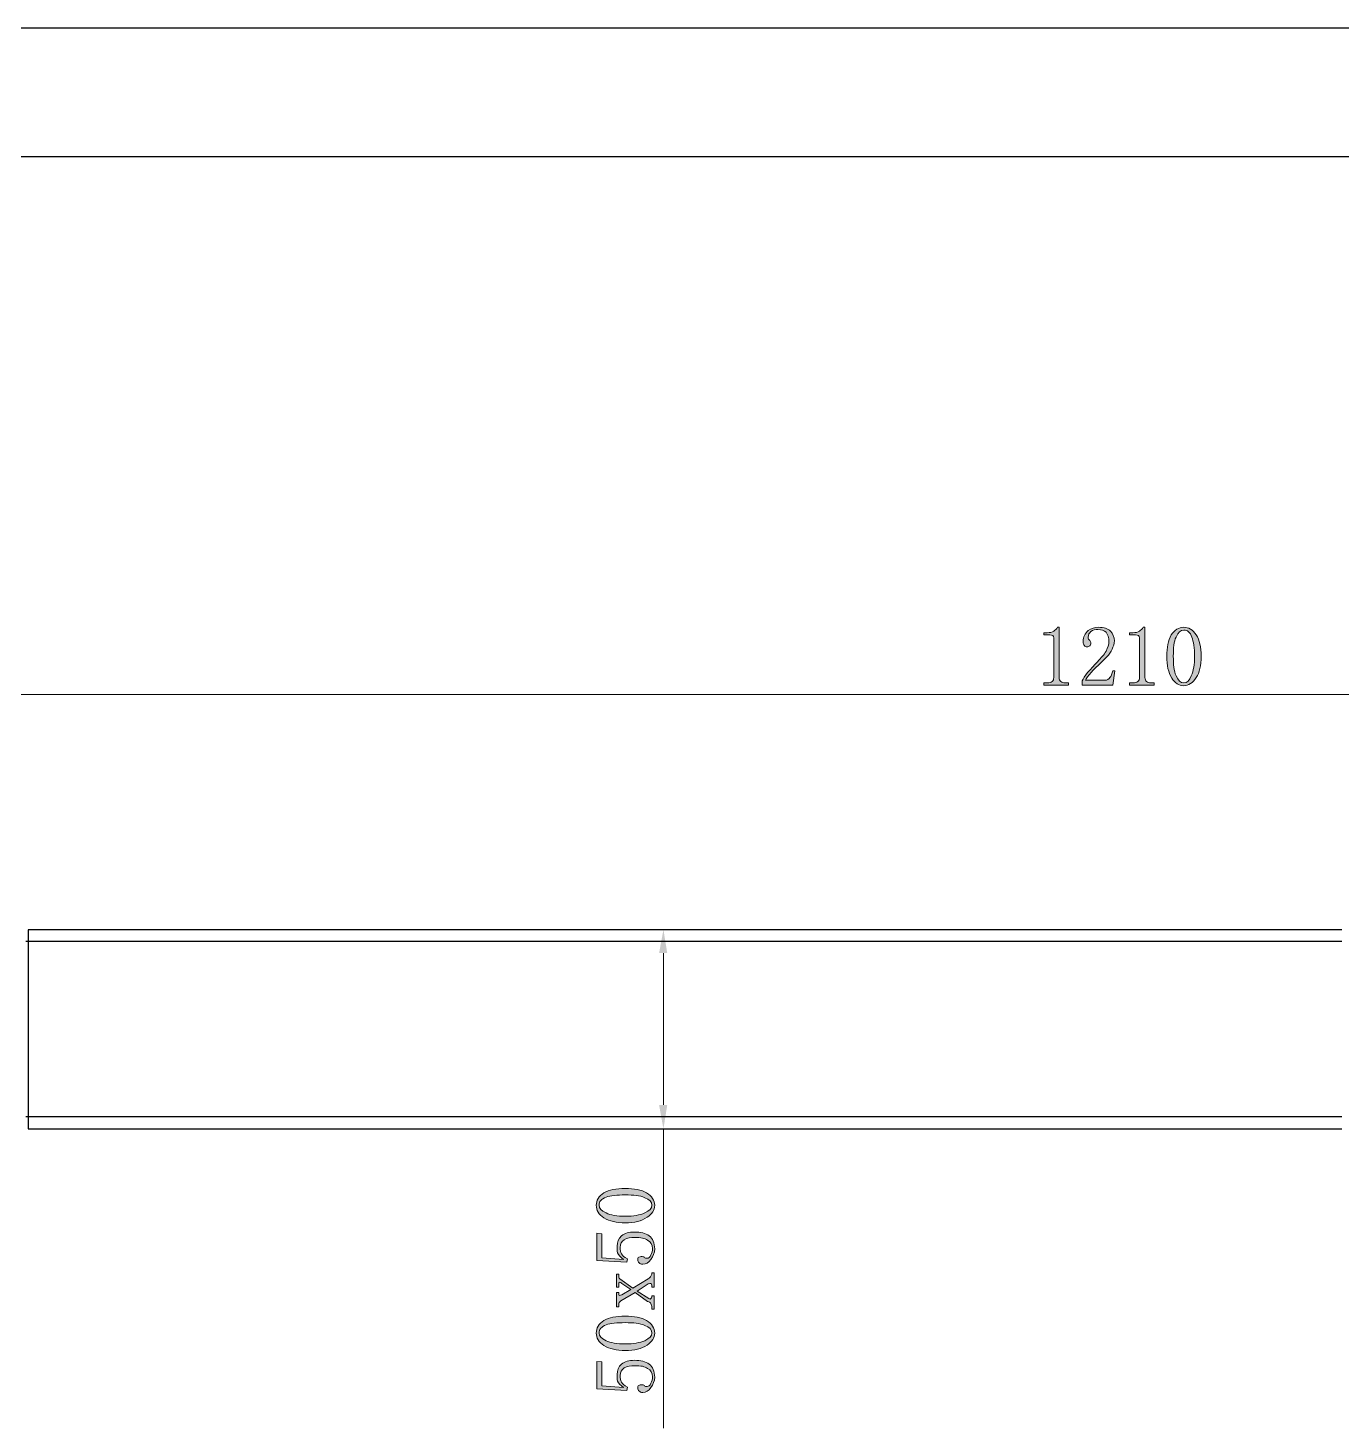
# Model space of a CAD drawing. Header units: millimetres. Extents: x 0 to 297, y 0 to 210.
# Drawn here: x 125 to 176, y 155.4 to 209.7 of the extents above; entities that cross this region are included whole.
import ezdxf

# ---------------------------------------------------------------- set-up
doc = ezdxf.new("R2010")
doc.units = ezdxf.units.MM

msp = doc.modelspace()

# ---------------------------------------------------------------- hatches: boundary and pattern name
h = msp.add_hatch(color=7)
edge = h.paths.add_edge_path(flags=0)
edge.add_spline(control_points=[(165.03329, 186.460111), (165.03329, 186.460111), (165.03329, 184.512813), (165.03329, 184.512813), (165.03329, 184.449313), (165.054386, 184.385813), (165.09679, 184.364611), (165.139088, 184.322313), (165.181386, 184.301111), (165.266088, 184.301111), (165.266088, 184.301111), (165.393088, 184.301111), (165.393088, 184.301111), (165.393088, 184.301111), (165.393088, 184.216515), (165.393088, 184.216515), (165.393088, 184.216515), (164.440588, 184.216515), (164.440588, 184.216515), (164.440588, 184.216515), (164.440588, 184.301111), (164.440588, 184.301111), (164.440588, 184.301111), (164.567588, 184.301111), (164.567588, 184.301111), (164.65229, 184.301111), (164.71579, 184.322313), (164.758088, 184.364611), (164.800386, 184.385813), (164.821588, 184.449313), (164.821588, 184.512813), (164.821588, 184.512813), (164.821588, 186.058015), (164.821588, 186.058015), (164.821588, 186.100313), (164.800386, 186.121515), (164.77929, 186.142611), (164.758088, 186.163813), (164.71579, 186.163813), (164.673386, 186.163813), (164.673386, 186.163813), (164.440588, 186.163813), (164.440588, 186.163813), (164.440588, 186.163813), (164.440588, 186.248515), (164.440588, 186.248515), (164.440588, 186.248515), (164.567588, 186.248515), (164.567588, 186.248515), (164.673386, 186.248515), (164.758088, 186.269611), (164.821588, 186.312015), (164.885088, 186.354313), (164.927386, 186.396611), (164.96979, 186.460111), (164.96979, 186.460111), (165.03329, 186.460111), (165.03329, 186.460111)], knot_values=[0, 0, 0, 0, 1, 1, 1, 2, 2, 2, 3, 3, 3, 4, 4, 4, 5, 5, 5, 6, 6, 6, 7, 7, 7, 8, 8, 8, 9, 9, 9, 10, 10, 10, 11, 11, 11, 12, 12, 12, 13, 13, 13, 14, 14, 14, 15, 15, 15, 16, 16, 16, 17, 17, 17, 18, 18, 18, 19, 19, 19, 19], degree=3, periodic=1)
edge = h.paths.add_edge_path(flags=0)
edge.add_spline(control_points=[(166.959386, 185.909813), (166.959386, 186.058015), (166.917088, 186.185015), (166.853588, 186.269611), (166.768886, 186.333111), (166.663088, 186.375515), (166.536088, 186.375515), (166.43029, 186.375515), (166.345588, 186.354313), (166.260886, 186.290813), (166.197386, 186.248515), (166.155088, 186.163813), (166.155088, 186.079111), (166.155088, 186.015611), (166.17629, 185.973313), (166.218588, 185.952111), (166.23979, 185.909813), (166.260886, 185.867515), (166.260886, 185.846313), (166.260886, 185.804015), (166.23979, 185.761611), (166.218588, 185.740515), (166.197386, 185.719313), (166.155088, 185.698111), (166.11279, 185.698111), (166.070386, 185.698111), (166.028088, 185.719313), (166.006886, 185.761611), (165.964588, 185.782813), (165.964588, 185.825111), (165.964588, 185.909813), (165.964588, 186.079111), (166.028088, 186.227313), (166.155088, 186.333111), (166.282088, 186.417813), (166.409088, 186.460111), (166.55729, 186.460111), (166.768886, 186.460111), (166.917088, 186.417813), (167.022886, 186.312015), (167.107588, 186.206111), (167.171088, 186.079111), (167.171088, 185.931015), (167.171088, 185.825111), (167.12879, 185.719313), (167.086386, 185.613515), (167.044088, 185.507611), (166.959386, 185.401813), (166.87479, 185.317111), (166.62079, 185.063111), (166.43029, 184.872611), (166.282088, 184.724515), (166.155088, 184.576313), (166.070386, 184.470515), (166.04929, 184.407015), (166.04929, 184.407015), (166.81129, 184.407015), (166.81129, 184.407015), (166.895886, 184.407015), (166.959386, 184.449313), (167.00179, 184.512813), (167.044088, 184.555111), (167.086386, 184.661015), (167.107588, 184.766813), (167.107588, 184.766813), (167.19229, 184.766813), (167.19229, 184.766813), (167.19229, 184.766813), (167.107588, 184.216515), (167.107588, 184.216515), (167.107588, 184.216515), (165.92229, 184.216515), (165.92229, 184.216515), (165.92229, 184.216515), (165.92229, 184.385813), (165.92229, 184.385813), (165.964588, 184.470515), (166.028088, 184.576313), (166.133886, 184.703313), (166.218588, 184.809111), (166.36679, 184.957313), (166.514886, 185.126611), (166.663088, 185.274813), (166.768886, 185.401813), (166.853588, 185.528813), (166.917088, 185.677015), (166.959386, 185.782813), (166.959386, 185.909813), (166.959386, 185.909813), (166.959386, 185.909813), (166.959386, 185.909813)], knot_values=[0, 0, 0, 0, 1, 1, 1, 2, 2, 2, 3, 3, 3, 4, 4, 4, 5, 5, 5, 6, 6, 6, 7, 7, 7, 8, 8, 8, 9, 9, 9, 10, 10, 10, 11, 11, 11, 12, 12, 12, 13, 13, 13, 14, 14, 14, 15, 15, 15, 16, 16, 16, 17, 17, 17, 18, 18, 18, 19, 19, 19, 20, 20, 20, 21, 21, 21, 22, 22, 22, 23, 23, 23, 24, 24, 24, 25, 25, 25, 26, 26, 26, 27, 27, 27, 28, 28, 28, 29, 29, 29, 30, 30, 30, 30], degree=3, periodic=1)
edge = h.paths.add_edge_path(flags=0)
edge.add_spline(control_points=[(168.356386, 186.460111), (168.356386, 186.460111), (168.356386, 184.512813), (168.356386, 184.512813), (168.356386, 184.449313), (168.377588, 184.385813), (168.419886, 184.364611), (168.46229, 184.322313), (168.504588, 184.301111), (168.58929, 184.301111), (168.58929, 184.301111), (168.71629, 184.301111), (168.71629, 184.301111), (168.71629, 184.301111), (168.71629, 184.216515), (168.71629, 184.216515), (168.71629, 184.216515), (167.76379, 184.216515), (167.76379, 184.216515), (167.76379, 184.216515), (167.76379, 184.301111), (167.76379, 184.301111), (167.76379, 184.301111), (167.89079, 184.301111), (167.89079, 184.301111), (167.975386, 184.301111), (168.038886, 184.322313), (168.08129, 184.364611), (168.123588, 184.385813), (168.14479, 184.449313), (168.14479, 184.512813), (168.14479, 184.512813), (168.14479, 186.058015), (168.14479, 186.058015), (168.14479, 186.100313), (168.123588, 186.121515), (168.102386, 186.142611), (168.08129, 186.163813), (168.038886, 186.163813), (167.996588, 186.163813), (167.996588, 186.163813), (167.76379, 186.163813), (167.76379, 186.163813), (167.76379, 186.163813), (167.76379, 186.248515), (167.76379, 186.248515), (167.76379, 186.248515), (167.89079, 186.248515), (167.89079, 186.248515), (167.996588, 186.248515), (168.08129, 186.269611), (168.14479, 186.312015), (168.20829, 186.354313), (168.250588, 186.396611), (168.292886, 186.460111), (168.292886, 186.460111), (168.356386, 186.460111), (168.356386, 186.460111)], knot_values=[0, 0, 0, 0, 1, 1, 1, 2, 2, 2, 3, 3, 3, 4, 4, 4, 5, 5, 5, 6, 6, 6, 7, 7, 7, 8, 8, 8, 9, 9, 9, 10, 10, 10, 11, 11, 11, 12, 12, 12, 13, 13, 13, 14, 14, 14, 15, 15, 15, 16, 16, 16, 17, 17, 17, 18, 18, 18, 19, 19, 19, 19], degree=3, periodic=1)
edge = h.paths.add_edge_path(flags=0)
edge.add_spline(control_points=[(169.85929, 186.354313), (169.753386, 186.354313), (169.647588, 186.269611), (169.562886, 186.079111), (169.47829, 185.909813), (169.457088, 185.655813), (169.457088, 185.338313), (169.457088, 185.020813), (169.47829, 184.766813), (169.562886, 184.576313), (169.647588, 184.407015), (169.753386, 184.301111), (169.85929, 184.301111), (169.98629, 184.301111), (170.092088, 184.407015), (170.155588, 184.576313), (170.24029, 184.766813), (170.282588, 185.020813), (170.282588, 185.338313), (170.282588, 185.655813), (170.24029, 185.909813), (170.17679, 186.079111), (170.11329, 186.269611), (170.007386, 186.354313), (169.85929, 186.354313), (169.85929, 186.354313), (169.85929, 186.354313), (169.85929, 186.354313)], knot_values=[0, 0, 0, 0, 1, 1, 1, 2, 2, 2, 3, 3, 3, 4, 4, 4, 5, 5, 5, 6, 6, 6, 7, 7, 7, 8, 8, 8, 9, 9, 9, 9], degree=3, periodic=1)
edge = h.paths.add_edge_path(flags=0)
edge.add_spline(control_points=[(169.85929, 184.195313), (169.66879, 184.195313), (169.520588, 184.301111), (169.393588, 184.491611), (169.266588, 184.703313), (169.203088, 184.978515), (169.203088, 185.338313), (169.203088, 185.677015), (169.266588, 185.952111), (169.372386, 186.163813), (169.499386, 186.354313), (169.66879, 186.460111), (169.85929, 186.460111), (170.04979, 186.460111), (170.219088, 186.375515), (170.346088, 186.163813), (170.473088, 185.973313), (170.536588, 185.698111), (170.536588, 185.338313), (170.536588, 184.978515), (170.473088, 184.703313), (170.346088, 184.512813), (170.219088, 184.301111), (170.04979, 184.195313), (169.85929, 184.195313)], knot_values=[0, 0, 0, 0, 1, 1, 1, 2, 2, 2, 3, 3, 3, 4, 4, 4, 5, 5, 5, 6, 6, 6, 7, 7, 7, 8, 8, 8, 8], degree=3, periodic=1)
h = msp.add_hatch(color=7)
h.dxf.hatch_style = 2
h.paths.add_polyline_path([(149.518088, 173.823611), (149.835588, 173.823611), (149.687386, 174.733813)])
h = msp.add_hatch(color=7)
h.dxf.hatch_style = 2
h.paths.add_polyline_path([(149.518088, 167.939313), (149.835588, 167.939313), (149.687386, 167.008015)])
h = msp.add_hatch(color=7)
edge = h.paths.add_edge_path(flags=0)
edge.add_spline(control_points=[(147.88829, 157.483015), (147.88829, 157.652313), (147.95179, 157.779313), (148.057588, 157.885111), (148.184588, 157.991015), (148.353886, 158.033313), (148.565588, 158.033313), (148.798386, 158.033313), (148.988886, 157.991015), (149.137088, 157.885111), (149.264088, 157.779313), (149.34879, 157.610015), (149.34879, 157.377111), (149.34879, 157.229015), (149.28529, 157.102015), (149.200588, 156.975015), (149.115886, 156.848015), (149.010088, 156.784515), (148.883088, 156.784515), (148.819588, 156.784515), (148.77729, 156.805611), (148.734886, 156.848015), (148.71379, 156.869111), (148.692588, 156.911515), (148.692588, 156.953813), (148.692588, 157.017313), (148.692588, 157.038515), (148.734886, 157.059611), (148.77729, 157.080813), (148.798386, 157.080813), (148.819588, 157.080813), (148.883088, 157.080813), (148.925386, 157.080813), (148.946588, 157.059611), (148.96779, 157.017313), (149.010088, 157.017313), (149.052386, 157.017313), (149.115886, 157.017313), (149.15829, 157.059611), (149.200588, 157.144313), (149.242886, 157.207813), (149.264088, 157.313611), (149.264088, 157.398313), (149.264088, 157.546515), (149.200588, 157.652313), (149.073588, 157.715813), (148.96779, 157.800515), (148.798386, 157.821611), (148.58679, 157.821611), (148.417386, 157.821611), (148.290386, 157.800515), (148.163386, 157.737015), (148.057588, 157.673515), (148.01529, 157.567611), (148.01529, 157.440611), (148.01529, 157.334813), (148.01529, 157.250111), (148.057588, 157.186611), (148.099886, 157.123111), (148.163386, 157.059611), (148.290386, 156.996111), (148.290386, 156.996111), (148.26929, 156.869111), (148.26929, 156.869111), (148.26929, 156.869111), (147.105088, 156.932611), (147.105088, 156.932611), (147.105088, 156.932611), (147.105088, 157.991015), (147.105088, 157.991015), (147.105088, 157.991015), (147.295588, 157.969813), (147.295588, 157.969813), (147.295588, 157.969813), (147.295588, 157.038515), (147.295588, 157.038515), (147.295588, 157.038515), (148.14229, 156.975015), (148.14229, 156.975015), (148.01529, 157.059611), (147.95179, 157.144313), (147.909386, 157.229015), (147.88829, 157.313611), (147.88829, 157.398313), (147.88829, 157.483015), (147.88829, 157.483015), (147.88829, 157.483015), (147.88829, 157.483015)], knot_values=[0, 0, 0, 0, 1, 1, 1, 2, 2, 2, 3, 3, 3, 4, 4, 4, 5, 5, 5, 6, 6, 6, 7, 7, 7, 8, 8, 8, 9, 9, 9, 10, 10, 10, 11, 11, 11, 12, 12, 12, 13, 13, 13, 14, 14, 14, 15, 15, 15, 16, 16, 16, 17, 17, 17, 18, 18, 18, 19, 19, 19, 20, 20, 20, 21, 21, 21, 22, 22, 22, 23, 23, 23, 24, 24, 24, 25, 25, 25, 26, 26, 26, 27, 27, 27, 28, 28, 28, 29, 29, 29, 29], degree=3, periodic=1)
edge = h.paths.add_edge_path(flags=0)
edge.add_spline(control_points=[(147.18979, 159.091611), (147.18979, 158.985813), (147.274386, 158.880015), (147.464886, 158.795313), (147.63429, 158.710611), (147.88829, 158.668313), (148.20579, 158.668313), (148.52329, 158.668313), (148.77729, 158.710611), (148.96779, 158.795313), (149.137088, 158.880015), (149.242886, 158.985813), (149.242886, 159.091611), (149.242886, 159.218611), (149.137088, 159.324515), (148.96779, 159.388015), (148.77729, 159.472611), (148.52329, 159.493813), (148.20579, 159.493813), (147.88829, 159.493813), (147.63429, 159.472611), (147.464886, 159.409111), (147.274386, 159.324515), (147.18979, 159.239813), (147.18979, 159.091611), (147.18979, 159.091611), (147.18979, 159.091611), (147.18979, 159.091611)], knot_values=[0, 0, 0, 0, 1, 1, 1, 2, 2, 2, 3, 3, 3, 4, 4, 4, 5, 5, 5, 6, 6, 6, 7, 7, 7, 8, 8, 8, 9, 9, 9, 9], degree=3, periodic=1)
edge = h.paths.add_edge_path(flags=0)
edge.add_spline(control_points=[(149.34879, 159.091611), (149.34879, 158.901111), (149.242886, 158.753015), (149.052386, 158.626015), (148.84079, 158.477813), (148.565588, 158.414313), (148.20579, 158.414313), (147.867088, 158.414313), (147.591886, 158.477813), (147.38029, 158.604813), (147.168588, 158.731813), (147.083886, 158.901111), (147.083886, 159.091611), (147.083886, 159.282111), (147.168588, 159.451515), (147.38029, 159.578515), (147.57079, 159.684313), (147.845886, 159.747813), (148.20579, 159.747813), (148.544386, 159.747813), (148.84079, 159.684313), (149.03129, 159.578515), (149.242886, 159.451515), (149.34879, 159.282111), (149.34879, 159.091611), (149.34879, 159.091611), (149.34879, 159.091611), (149.34879, 159.091611)], knot_values=[0, 0, 0, 0, 1, 1, 1, 2, 2, 2, 3, 3, 3, 4, 4, 4, 5, 5, 5, 6, 6, 6, 7, 7, 7, 8, 8, 8, 9, 9, 9, 9], degree=3, periodic=1)
edge = h.paths.add_edge_path(flags=0)
edge.add_spline(control_points=[(148.417386, 160.785015), (148.417386, 160.785015), (148.07879, 161.017813), (148.07879, 161.017813), (148.036386, 161.039015), (148.01529, 161.060111), (147.972886, 161.060111), (147.95179, 161.039015), (147.95179, 161.017813), (147.95179, 160.954313), (147.95179, 160.954313), (147.95179, 160.869611), (147.95179, 160.869611), (147.95179, 160.869611), (147.867088, 160.869611), (147.867088, 160.869611), (147.867088, 160.869611), (147.867088, 161.377611), (147.867088, 161.377611), (147.867088, 161.377611), (147.95179, 161.377611), (147.95179, 161.377611), (147.95179, 161.377611), (147.95179, 161.314111), (147.95179, 161.314111), (147.95179, 161.293015), (147.95179, 161.271813), (147.95179, 161.250611), (147.95179, 161.229515), (147.972886, 161.208313), (147.994088, 161.187111), (147.994088, 161.187111), (148.502088, 160.827313), (148.502088, 160.827313), (148.502088, 160.827313), (149.09479, 161.187111), (149.09479, 161.187111), (149.15829, 161.229515), (149.179386, 161.250611), (149.200588, 161.293015), (149.22179, 161.335313), (149.242886, 161.356515), (149.242886, 161.377611), (149.242886, 161.377611), (149.242886, 161.420015), (149.242886, 161.420015), (149.242886, 161.420015), (149.327588, 161.420015), (149.327588, 161.420015), (149.327588, 161.420015), (149.327588, 160.869611), (149.327588, 160.869611), (149.327588, 160.869611), (149.242886, 160.869611), (149.242886, 160.869611), (149.242886, 160.869611), (149.242886, 160.933111), (149.242886, 160.933111), (149.242886, 160.996611), (149.22179, 161.017813), (149.200588, 161.017813), (149.179386, 161.017813), (149.137088, 161.017813), (149.09479, 160.996611), (149.09479, 160.996611), (148.671386, 160.721515), (148.671386, 160.721515), (148.671386, 160.721515), (149.115886, 160.425111), (149.115886, 160.425111), (149.15829, 160.404015), (149.200588, 160.404015), (149.200588, 160.425111), (149.22179, 160.446313), (149.242886, 160.467515), (149.242886, 160.488611), (149.242886, 160.488611), (149.242886, 160.531015), (149.242886, 160.531015), (149.242886, 160.531015), (149.327588, 160.531015), (149.327588, 160.531015), (149.327588, 160.531015), (149.327588, 160.023015), (149.327588, 160.023015), (149.327588, 160.023015), (149.242886, 160.023015), (149.242886, 160.023015), (149.242886, 160.023015), (149.242886, 160.107611), (149.242886, 160.107611), (149.242886, 160.150015), (149.22179, 160.171111), (149.200588, 160.234611), (149.179386, 160.277015), (149.137088, 160.298111), (149.073588, 160.319313), (149.073588, 160.319313), (148.58679, 160.658015), (148.58679, 160.658015), (148.58679, 160.658015), (148.036386, 160.340515), (148.036386, 160.340515), (148.01529, 160.319313), (147.994088, 160.298111), (147.972886, 160.277015), (147.95179, 160.255813), (147.95179, 160.213515), (147.95179, 160.171111), (147.95179, 160.171111), (147.95179, 160.107611), (147.95179, 160.107611), (147.95179, 160.107611), (147.867088, 160.107611), (147.867088, 160.107611), (147.867088, 160.107611), (147.867088, 160.658015), (147.867088, 160.658015), (147.867088, 160.658015), (147.95179, 160.658015), (147.95179, 160.658015), (147.95179, 160.658015), (147.95179, 160.636813), (147.95179, 160.636813), (147.95179, 160.594515), (147.95179, 160.552111), (147.972886, 160.552111), (148.01529, 160.552111), (148.036386, 160.552111), (148.07879, 160.573313), (148.07879, 160.573313), (148.417386, 160.785015), (148.417386, 160.785015)], knot_values=[0, 0, 0, 0, 1, 1, 1, 2, 2, 2, 3, 3, 3, 4, 4, 4, 5, 5, 5, 6, 6, 6, 7, 7, 7, 8, 8, 8, 9, 9, 9, 10, 10, 10, 11, 11, 11, 12, 12, 12, 13, 13, 13, 14, 14, 14, 15, 15, 15, 16, 16, 16, 17, 17, 17, 18, 18, 18, 19, 19, 19, 20, 20, 20, 21, 21, 21, 22, 22, 22, 23, 23, 23, 24, 24, 24, 25, 25, 25, 26, 26, 26, 27, 27, 27, 28, 28, 28, 29, 29, 29, 30, 30, 30, 31, 31, 31, 32, 32, 32, 33, 33, 33, 34, 34, 34, 35, 35, 35, 36, 36, 36, 37, 37, 37, 38, 38, 38, 39, 39, 39, 40, 40, 40, 41, 41, 41, 42, 42, 42, 43, 43, 43, 44, 44, 44, 44], degree=3, periodic=1)
edge = h.paths.add_edge_path(flags=0)
edge.add_spline(control_points=[(147.88829, 162.457111), (147.88829, 162.626515), (147.95179, 162.753515), (148.057588, 162.859313), (148.184588, 162.965111), (148.353886, 163.007515), (148.565588, 163.007515), (148.798386, 163.007515), (148.988886, 162.965111), (149.137088, 162.859313), (149.264088, 162.753515), (149.34879, 162.584111), (149.34879, 162.351313), (149.34879, 162.203111), (149.28529, 162.076111), (149.200588, 161.949111), (149.115886, 161.822111), (149.010088, 161.758611), (148.883088, 161.758611), (148.819588, 161.758611), (148.77729, 161.779813), (148.734886, 161.822111), (148.71379, 161.843313), (148.692588, 161.885611), (148.692588, 161.928015), (148.692588, 161.991515), (148.692588, 162.012611), (148.734886, 162.033813), (148.77729, 162.055015), (148.798386, 162.055015), (148.819588, 162.055015), (148.883088, 162.055015), (148.925386, 162.055015), (148.946588, 162.033813), (148.96779, 161.991515), (149.010088, 161.991515), (149.052386, 161.991515), (149.115886, 161.991515), (149.15829, 162.033813), (149.200588, 162.118515), (149.242886, 162.182015), (149.264088, 162.287813), (149.264088, 162.372515), (149.264088, 162.520611), (149.200588, 162.626515), (149.073588, 162.690015), (148.96779, 162.774611), (148.798386, 162.795813), (148.58679, 162.795813), (148.417386, 162.795813), (148.290386, 162.774611), (148.163386, 162.711111), (148.057588, 162.647611), (148.01529, 162.541813), (148.01529, 162.414813), (148.01529, 162.309015), (148.01529, 162.224313), (148.057588, 162.160813), (148.099886, 162.097313), (148.163386, 162.033813), (148.290386, 161.970313), (148.290386, 161.970313), (148.26929, 161.843313), (148.26929, 161.843313), (148.26929, 161.843313), (147.105088, 161.906813), (147.105088, 161.906813), (147.105088, 161.906813), (147.105088, 162.965111), (147.105088, 162.965111), (147.105088, 162.965111), (147.295588, 162.944015), (147.295588, 162.944015), (147.295588, 162.944015), (147.295588, 162.012611), (147.295588, 162.012611), (147.295588, 162.012611), (148.14229, 161.949111), (148.14229, 161.949111), (148.01529, 162.033813), (147.95179, 162.118515), (147.909386, 162.203111), (147.88829, 162.287813), (147.88829, 162.372515), (147.88829, 162.457111), (147.88829, 162.457111), (147.88829, 162.457111), (147.88829, 162.457111)], knot_values=[0, 0, 0, 0, 1, 1, 1, 2, 2, 2, 3, 3, 3, 4, 4, 4, 5, 5, 5, 6, 6, 6, 7, 7, 7, 8, 8, 8, 9, 9, 9, 10, 10, 10, 11, 11, 11, 12, 12, 12, 13, 13, 13, 14, 14, 14, 15, 15, 15, 16, 16, 16, 17, 17, 17, 18, 18, 18, 19, 19, 19, 20, 20, 20, 21, 21, 21, 22, 22, 22, 23, 23, 23, 24, 24, 24, 25, 25, 25, 26, 26, 26, 27, 27, 27, 28, 28, 28, 29, 29, 29, 29], degree=3, periodic=1)
edge = h.paths.add_edge_path(flags=0)
edge.add_spline(control_points=[(147.18979, 164.044611), (147.18979, 163.938813), (147.274386, 163.833015), (147.464886, 163.748313), (147.63429, 163.663611), (147.88829, 163.621313), (148.20579, 163.621313), (148.52329, 163.621313), (148.77729, 163.663611), (148.96779, 163.748313), (149.137088, 163.833015), (149.242886, 163.938813), (149.242886, 164.044611), (149.242886, 164.171611), (149.137088, 164.277515), (148.96779, 164.341015), (148.77729, 164.425611), (148.52329, 164.446813), (148.20579, 164.446813), (147.88829, 164.446813), (147.63429, 164.425611), (147.464886, 164.362111), (147.274386, 164.277515), (147.18979, 164.192813), (147.18979, 164.044611), (147.18979, 164.044611), (147.18979, 164.044611), (147.18979, 164.044611)], knot_values=[0, 0, 0, 0, 1, 1, 1, 2, 2, 2, 3, 3, 3, 4, 4, 4, 5, 5, 5, 6, 6, 6, 7, 7, 7, 8, 8, 8, 9, 9, 9, 9], degree=3, periodic=1)
edge = h.paths.add_edge_path(flags=0)
edge.add_spline(control_points=[(149.34879, 164.044611), (149.34879, 163.854111), (149.242886, 163.706015), (149.052386, 163.579015), (148.84079, 163.430813), (148.565588, 163.367313), (148.20579, 163.367313), (147.867088, 163.367313), (147.591886, 163.430813), (147.38029, 163.557813), (147.168588, 163.684813), (147.083886, 163.854111), (147.083886, 164.044611), (147.083886, 164.235111), (147.168588, 164.404515), (147.38029, 164.531515), (147.57079, 164.637313), (147.845886, 164.700813), (148.20579, 164.700813), (148.544386, 164.700813), (148.84079, 164.637313), (149.03129, 164.531515), (149.242886, 164.404515), (149.34879, 164.235111), (149.34879, 164.044611)], knot_values=[0, 0, 0, 0, 1, 1, 1, 2, 2, 2, 3, 3, 3, 4, 4, 4, 5, 5, 5, 6, 6, 6, 7, 7, 7, 8, 8, 8, 8], degree=3, periodic=1)

# ---------------------------------------------------------------- linework, layer by layer
at = {"color": 7, "lineweight": 30}
for points in [[(296.689604, 209.701111), (0.335104, 209.701111)], [(291.715402, 204.705813), (25.269402, 204.705813)]]:
    msp.add_lwpolyline(points, dxfattribs=at)
at = {"color": 7, "lineweight": 15}
for points in [[(74.86329, 183.856611), (260.135088, 183.856611)], [(150.42829, 174.733813), (149.496886, 174.733813)], [(149.687386, 173.823611), (149.687386, 167.939313)], [(150.42829, 167.008015), (149.496886, 167.008015)], [(149.687386, 167.008015), (149.687386, 155.408611)]]:
    msp.add_lwpolyline(points, dxfattribs=at)
at = {"color": 7, "lineweight": 25}
for points in [[(124.964402, 174.289313), (175.997306, 174.289313)], [(175.997588, 174.733813), (125.049386, 174.733813), (125.049386, 173.971813)], [(125.049386, 173.971813), (125.049386, 167.791111)], [(125.049386, 167.791111), (125.049386, 167.008015)], [(175.997306, 167.473611), (124.964402, 167.473611)], [(125.049386, 167.008015), (175.997588, 167.008015)]]:
    msp.add_lwpolyline(points, dxfattribs=at)
at = {"color": 7, "lineweight": 5}
for points, knots in [([(165.03329, 186.460111), (165.03329, 186.460111), (165.03329, 184.512813), (165.03329, 184.512813), (165.03329, 184.449313), (165.054386, 184.385813), (165.09679, 184.364611), (165.139088, 184.322313), (165.181386, 184.301111), (165.266088, 184.301111), (165.266088, 184.301111), (165.393088, 184.301111), (165.393088, 184.301111), (165.393088, 184.301111), (165.393088, 184.216515), (165.393088, 184.216515), (165.393088, 184.216515), (164.440588, 184.216515), (164.440588, 184.216515), (164.440588, 184.216515), (164.440588, 184.301111), (164.440588, 184.301111), (164.440588, 184.301111), (164.567588, 184.301111), (164.567588, 184.301111), (164.65229, 184.301111), (164.71579, 184.322313), (164.758088, 184.364611), (164.800386, 184.385813), (164.821588, 184.449313), (164.821588, 184.512813), (164.821588, 184.512813), (164.821588, 186.058015), (164.821588, 186.058015), (164.821588, 186.100313), (164.800386, 186.121515), (164.77929, 186.142611), (164.758088, 186.163813), (164.71579, 186.163813), (164.673386, 186.163813), (164.673386, 186.163813), (164.440588, 186.163813), (164.440588, 186.163813), (164.440588, 186.163813), (164.440588, 186.248515), (164.440588, 186.248515), (164.440588, 186.248515), (164.567588, 186.248515), (164.567588, 186.248515), (164.673386, 186.248515), (164.758088, 186.269611), (164.821588, 186.312015), (164.885088, 186.354313), (164.927386, 186.396611), (164.96979, 186.460111), (164.96979, 186.460111), (165.03329, 186.460111), (165.03329, 186.460111)], [0, 0, 0, 0, 1, 1, 1, 2, 2, 2, 3, 3, 3, 4, 4, 4, 5, 5, 5, 6, 6, 6, 7, 7, 7, 8, 8, 8, 9, 9, 9, 10, 10, 10, 11, 11, 11, 12, 12, 12, 13, 13, 13, 14, 14, 14, 15, 15, 15, 16, 16, 16, 17, 17, 17, 18, 18, 18, 19, 19, 19, 19]), ([(166.959386, 185.909813), (166.959386, 186.058015), (166.917088, 186.185015), (166.853588, 186.269611), (166.768886, 186.333111), (166.663088, 186.375515), (166.536088, 186.375515), (166.43029, 186.375515), (166.345588, 186.354313), (166.260886, 186.290813), (166.197386, 186.248515), (166.155088, 186.163813), (166.155088, 186.079111), (166.155088, 186.015611), (166.17629, 185.973313), (166.218588, 185.952111), (166.23979, 185.909813), (166.260886, 185.867515), (166.260886, 185.846313), (166.260886, 185.804015), (166.23979, 185.761611), (166.218588, 185.740515), (166.197386, 185.719313), (166.155088, 185.698111), (166.11279, 185.698111), (166.070386, 185.698111), (166.028088, 185.719313), (166.006886, 185.761611), (165.964588, 185.782813), (165.964588, 185.825111), (165.964588, 185.909813), (165.964588, 186.079111), (166.028088, 186.227313), (166.155088, 186.333111), (166.282088, 186.417813), (166.409088, 186.460111), (166.55729, 186.460111), (166.768886, 186.460111), (166.917088, 186.417813), (167.022886, 186.312015), (167.107588, 186.206111), (167.171088, 186.079111), (167.171088, 185.931015), (167.171088, 185.825111), (167.12879, 185.719313), (167.086386, 185.613515), (167.044088, 185.507611), (166.959386, 185.401813), (166.87479, 185.317111), (166.62079, 185.063111), (166.43029, 184.872611), (166.282088, 184.724515), (166.155088, 184.576313), (166.070386, 184.470515), (166.04929, 184.407015), (166.04929, 184.407015), (166.81129, 184.407015), (166.81129, 184.407015), (166.895886, 184.407015), (166.959386, 184.449313), (167.00179, 184.512813), (167.044088, 184.555111), (167.086386, 184.661015), (167.107588, 184.766813), (167.107588, 184.766813), (167.19229, 184.766813), (167.19229, 184.766813), (167.19229, 184.766813), (167.107588, 184.216515), (167.107588, 184.216515), (167.107588, 184.216515), (165.92229, 184.216515), (165.92229, 184.216515), (165.92229, 184.216515), (165.92229, 184.385813), (165.92229, 184.385813), (165.964588, 184.470515), (166.028088, 184.576313), (166.133886, 184.703313), (166.218588, 184.809111), (166.36679, 184.957313), (166.514886, 185.126611), (166.663088, 185.274813), (166.768886, 185.401813), (166.853588, 185.528813), (166.917088, 185.677015), (166.959386, 185.782813), (166.959386, 185.909813), (166.959386, 185.909813), (166.959386, 185.909813), (166.959386, 185.909813)], [0, 0, 0, 0, 1, 1, 1, 2, 2, 2, 3, 3, 3, 4, 4, 4, 5, 5, 5, 6, 6, 6, 7, 7, 7, 8, 8, 8, 9, 9, 9, 10, 10, 10, 11, 11, 11, 12, 12, 12, 13, 13, 13, 14, 14, 14, 15, 15, 15, 16, 16, 16, 17, 17, 17, 18, 18, 18, 19, 19, 19, 20, 20, 20, 21, 21, 21, 22, 22, 22, 23, 23, 23, 24, 24, 24, 25, 25, 25, 26, 26, 26, 27, 27, 27, 28, 28, 28, 29, 29, 29, 30, 30, 30, 30]), ([(168.356386, 186.460111), (168.356386, 186.460111), (168.356386, 184.512813), (168.356386, 184.512813), (168.356386, 184.449313), (168.377588, 184.385813), (168.419886, 184.364611), (168.46229, 184.322313), (168.504588, 184.301111), (168.58929, 184.301111), (168.58929, 184.301111), (168.71629, 184.301111), (168.71629, 184.301111), (168.71629, 184.301111), (168.71629, 184.216515), (168.71629, 184.216515), (168.71629, 184.216515), (167.76379, 184.216515), (167.76379, 184.216515), (167.76379, 184.216515), (167.76379, 184.301111), (167.76379, 184.301111), (167.76379, 184.301111), (167.89079, 184.301111), (167.89079, 184.301111), (167.975386, 184.301111), (168.038886, 184.322313), (168.08129, 184.364611), (168.123588, 184.385813), (168.14479, 184.449313), (168.14479, 184.512813), (168.14479, 184.512813), (168.14479, 186.058015), (168.14479, 186.058015), (168.14479, 186.100313), (168.123588, 186.121515), (168.102386, 186.142611), (168.08129, 186.163813), (168.038886, 186.163813), (167.996588, 186.163813), (167.996588, 186.163813), (167.76379, 186.163813), (167.76379, 186.163813), (167.76379, 186.163813), (167.76379, 186.248515), (167.76379, 186.248515), (167.76379, 186.248515), (167.89079, 186.248515), (167.89079, 186.248515), (167.996588, 186.248515), (168.08129, 186.269611), (168.14479, 186.312015), (168.20829, 186.354313), (168.250588, 186.396611), (168.292886, 186.460111), (168.292886, 186.460111), (168.356386, 186.460111), (168.356386, 186.460111)], [0, 0, 0, 0, 1, 1, 1, 2, 2, 2, 3, 3, 3, 4, 4, 4, 5, 5, 5, 6, 6, 6, 7, 7, 7, 8, 8, 8, 9, 9, 9, 10, 10, 10, 11, 11, 11, 12, 12, 12, 13, 13, 13, 14, 14, 14, 15, 15, 15, 16, 16, 16, 17, 17, 17, 18, 18, 18, 19, 19, 19, 19]), ([(169.85929, 184.195313), (169.66879, 184.195313), (169.520588, 184.301111), (169.393588, 184.491611), (169.266588, 184.703313), (169.203088, 184.978515), (169.203088, 185.338313), (169.203088, 185.677015), (169.266588, 185.952111), (169.372386, 186.163813), (169.499386, 186.354313), (169.66879, 186.460111), (169.85929, 186.460111), (170.04979, 186.460111), (170.219088, 186.375515), (170.346088, 186.163813), (170.473088, 185.973313), (170.536588, 185.698111), (170.536588, 185.338313), (170.536588, 184.978515), (170.473088, 184.703313), (170.346088, 184.512813), (170.219088, 184.301111), (170.04979, 184.195313), (169.85929, 184.195313), (169.85929, 184.195313), (169.85929, 184.195313), (169.85929, 184.195313)], [0, 0, 0, 0, 1, 1, 1, 2, 2, 2, 3, 3, 3, 4, 4, 4, 5, 5, 5, 6, 6, 6, 7, 7, 7, 8, 8, 8, 9, 9, 9, 9]), ([(169.85929, 186.354313), (169.753386, 186.354313), (169.647588, 186.269611), (169.562886, 186.079111), (169.47829, 185.909813), (169.457088, 185.655813), (169.457088, 185.338313), (169.457088, 185.020813), (169.47829, 184.766813), (169.562886, 184.576313), (169.647588, 184.407015), (169.753386, 184.301111), (169.85929, 184.301111), (169.98629, 184.301111), (170.092088, 184.407015), (170.155588, 184.576313), (170.24029, 184.766813), (170.282588, 185.020813), (170.282588, 185.338313), (170.282588, 185.655813), (170.24029, 185.909813), (170.17679, 186.079111), (170.11329, 186.269611), (170.007386, 186.354313), (169.85929, 186.354313), (169.85929, 186.354313), (169.85929, 186.354313), (169.85929, 186.354313)], [0, 0, 0, 0, 1, 1, 1, 2, 2, 2, 3, 3, 3, 4, 4, 4, 5, 5, 5, 6, 6, 6, 7, 7, 7, 8, 8, 8, 9, 9, 9, 9]), ([(149.34879, 164.044611), (149.34879, 163.854111), (149.242886, 163.706015), (149.052386, 163.579015), (148.84079, 163.430813), (148.565588, 163.367313), (148.20579, 163.367313), (147.867088, 163.367313), (147.591886, 163.430813), (147.38029, 163.557813), (147.168588, 163.684813), (147.083886, 163.854111), (147.083886, 164.044611), (147.083886, 164.235111), (147.168588, 164.404515), (147.38029, 164.531515), (147.57079, 164.637313), (147.845886, 164.700813), (148.20579, 164.700813), (148.544386, 164.700813), (148.84079, 164.637313), (149.03129, 164.531515), (149.242886, 164.404515), (149.34879, 164.235111), (149.34879, 164.044611), (149.34879, 164.044611), (149.34879, 164.044611), (149.34879, 164.044611)], [0, 0, 0, 0, 1, 1, 1, 2, 2, 2, 3, 3, 3, 4, 4, 4, 5, 5, 5, 6, 6, 6, 7, 7, 7, 8, 8, 8, 9, 9, 9, 9]), ([(147.18979, 164.044611), (147.18979, 163.938813), (147.274386, 163.833015), (147.464886, 163.748313), (147.63429, 163.663611), (147.88829, 163.621313), (148.20579, 163.621313), (148.52329, 163.621313), (148.77729, 163.663611), (148.96779, 163.748313), (149.137088, 163.833015), (149.242886, 163.938813), (149.242886, 164.044611), (149.242886, 164.171611), (149.137088, 164.277515), (148.96779, 164.341015), (148.77729, 164.425611), (148.52329, 164.446813), (148.20579, 164.446813), (147.88829, 164.446813), (147.63429, 164.425611), (147.464886, 164.362111), (147.274386, 164.277515), (147.18979, 164.192813), (147.18979, 164.044611), (147.18979, 164.044611), (147.18979, 164.044611), (147.18979, 164.044611)], [0, 0, 0, 0, 1, 1, 1, 2, 2, 2, 3, 3, 3, 4, 4, 4, 5, 5, 5, 6, 6, 6, 7, 7, 7, 8, 8, 8, 9, 9, 9, 9]), ([(147.88829, 162.457111), (147.88829, 162.626515), (147.95179, 162.753515), (148.057588, 162.859313), (148.184588, 162.965111), (148.353886, 163.007515), (148.565588, 163.007515), (148.798386, 163.007515), (148.988886, 162.965111), (149.137088, 162.859313), (149.264088, 162.753515), (149.34879, 162.584111), (149.34879, 162.351313), (149.34879, 162.203111), (149.28529, 162.076111), (149.200588, 161.949111), (149.115886, 161.822111), (149.010088, 161.758611), (148.883088, 161.758611), (148.819588, 161.758611), (148.77729, 161.779813), (148.734886, 161.822111), (148.71379, 161.843313), (148.692588, 161.885611), (148.692588, 161.928015), (148.692588, 161.991515), (148.692588, 162.012611), (148.734886, 162.033813), (148.77729, 162.055015), (148.798386, 162.055015), (148.819588, 162.055015), (148.883088, 162.055015), (148.925386, 162.055015), (148.946588, 162.033813), (148.96779, 161.991515), (149.010088, 161.991515), (149.052386, 161.991515), (149.115886, 161.991515), (149.15829, 162.033813), (149.200588, 162.118515), (149.242886, 162.182015), (149.264088, 162.287813), (149.264088, 162.372515), (149.264088, 162.520611), (149.200588, 162.626515), (149.073588, 162.690015), (148.96779, 162.774611), (148.798386, 162.795813), (148.58679, 162.795813), (148.417386, 162.795813), (148.290386, 162.774611), (148.163386, 162.711111), (148.057588, 162.647611), (148.01529, 162.541813), (148.01529, 162.414813), (148.01529, 162.309015), (148.01529, 162.224313), (148.057588, 162.160813), (148.099886, 162.097313), (148.163386, 162.033813), (148.290386, 161.970313), (148.290386, 161.970313), (148.26929, 161.843313), (148.26929, 161.843313), (148.26929, 161.843313), (147.105088, 161.906813), (147.105088, 161.906813), (147.105088, 161.906813), (147.105088, 162.965111), (147.105088, 162.965111), (147.105088, 162.965111), (147.295588, 162.944015), (147.295588, 162.944015), (147.295588, 162.944015), (147.295588, 162.012611), (147.295588, 162.012611), (147.295588, 162.012611), (148.14229, 161.949111), (148.14229, 161.949111), (148.01529, 162.033813), (147.95179, 162.118515), (147.909386, 162.203111), (147.88829, 162.287813), (147.88829, 162.372515), (147.88829, 162.457111), (147.88829, 162.457111), (147.88829, 162.457111), (147.88829, 162.457111)], [0, 0, 0, 0, 1, 1, 1, 2, 2, 2, 3, 3, 3, 4, 4, 4, 5, 5, 5, 6, 6, 6, 7, 7, 7, 8, 8, 8, 9, 9, 9, 10, 10, 10, 11, 11, 11, 12, 12, 12, 13, 13, 13, 14, 14, 14, 15, 15, 15, 16, 16, 16, 17, 17, 17, 18, 18, 18, 19, 19, 19, 20, 20, 20, 21, 21, 21, 22, 22, 22, 23, 23, 23, 24, 24, 24, 25, 25, 25, 26, 26, 26, 27, 27, 27, 28, 28, 28, 29, 29, 29, 29]), ([(148.417386, 160.785015), (148.417386, 160.785015), (148.07879, 161.017813), (148.07879, 161.017813), (148.036386, 161.039015), (148.01529, 161.060111), (147.972886, 161.060111), (147.95179, 161.039015), (147.95179, 161.017813), (147.95179, 160.954313), (147.95179, 160.954313), (147.95179, 160.869611), (147.95179, 160.869611), (147.95179, 160.869611), (147.867088, 160.869611), (147.867088, 160.869611), (147.867088, 160.869611), (147.867088, 161.377611), (147.867088, 161.377611), (147.867088, 161.377611), (147.95179, 161.377611), (147.95179, 161.377611), (147.95179, 161.377611), (147.95179, 161.314111), (147.95179, 161.314111), (147.95179, 161.293015), (147.95179, 161.271813), (147.95179, 161.250611), (147.95179, 161.229515), (147.972886, 161.208313), (147.994088, 161.187111), (147.994088, 161.187111), (148.502088, 160.827313), (148.502088, 160.827313), (148.502088, 160.827313), (149.09479, 161.187111), (149.09479, 161.187111), (149.15829, 161.229515), (149.179386, 161.250611), (149.200588, 161.293015), (149.22179, 161.335313), (149.242886, 161.356515), (149.242886, 161.377611), (149.242886, 161.377611), (149.242886, 161.420015), (149.242886, 161.420015), (149.242886, 161.420015), (149.327588, 161.420015), (149.327588, 161.420015), (149.327588, 161.420015), (149.327588, 160.869611), (149.327588, 160.869611), (149.327588, 160.869611), (149.242886, 160.869611), (149.242886, 160.869611), (149.242886, 160.869611), (149.242886, 160.933111), (149.242886, 160.933111), (149.242886, 160.996611), (149.22179, 161.017813), (149.200588, 161.017813), (149.179386, 161.017813), (149.137088, 161.017813), (149.09479, 160.996611), (149.09479, 160.996611), (148.671386, 160.721515), (148.671386, 160.721515), (148.671386, 160.721515), (149.115886, 160.425111), (149.115886, 160.425111), (149.15829, 160.404015), (149.200588, 160.404015), (149.200588, 160.425111), (149.22179, 160.446313), (149.242886, 160.467515), (149.242886, 160.488611), (149.242886, 160.488611), (149.242886, 160.531015), (149.242886, 160.531015), (149.242886, 160.531015), (149.327588, 160.531015), (149.327588, 160.531015), (149.327588, 160.531015), (149.327588, 160.023015), (149.327588, 160.023015), (149.327588, 160.023015), (149.242886, 160.023015), (149.242886, 160.023015), (149.242886, 160.023015), (149.242886, 160.107611), (149.242886, 160.107611), (149.242886, 160.150015), (149.22179, 160.171111), (149.200588, 160.234611), (149.179386, 160.277015), (149.137088, 160.298111), (149.073588, 160.319313), (149.073588, 160.319313), (148.58679, 160.658015), (148.58679, 160.658015), (148.58679, 160.658015), (148.036386, 160.340515), (148.036386, 160.340515), (148.01529, 160.319313), (147.994088, 160.298111), (147.972886, 160.277015), (147.95179, 160.255813), (147.95179, 160.213515), (147.95179, 160.171111), (147.95179, 160.171111), (147.95179, 160.107611), (147.95179, 160.107611), (147.95179, 160.107611), (147.867088, 160.107611), (147.867088, 160.107611), (147.867088, 160.107611), (147.867088, 160.658015), (147.867088, 160.658015), (147.867088, 160.658015), (147.95179, 160.658015), (147.95179, 160.658015), (147.95179, 160.658015), (147.95179, 160.636813), (147.95179, 160.636813), (147.95179, 160.594515), (147.95179, 160.552111), (147.972886, 160.552111), (148.01529, 160.552111), (148.036386, 160.552111), (148.07879, 160.573313), (148.07879, 160.573313), (148.417386, 160.785015), (148.417386, 160.785015)], [0, 0, 0, 0, 1, 1, 1, 2, 2, 2, 3, 3, 3, 4, 4, 4, 5, 5, 5, 6, 6, 6, 7, 7, 7, 8, 8, 8, 9, 9, 9, 10, 10, 10, 11, 11, 11, 12, 12, 12, 13, 13, 13, 14, 14, 14, 15, 15, 15, 16, 16, 16, 17, 17, 17, 18, 18, 18, 19, 19, 19, 20, 20, 20, 21, 21, 21, 22, 22, 22, 23, 23, 23, 24, 24, 24, 25, 25, 25, 26, 26, 26, 27, 27, 27, 28, 28, 28, 29, 29, 29, 30, 30, 30, 31, 31, 31, 32, 32, 32, 33, 33, 33, 34, 34, 34, 35, 35, 35, 36, 36, 36, 37, 37, 37, 38, 38, 38, 39, 39, 39, 40, 40, 40, 41, 41, 41, 42, 42, 42, 43, 43, 43, 44, 44, 44, 44]), ([(149.34879, 159.091611), (149.34879, 158.901111), (149.242886, 158.753015), (149.052386, 158.626015), (148.84079, 158.477813), (148.565588, 158.414313), (148.20579, 158.414313), (147.867088, 158.414313), (147.591886, 158.477813), (147.38029, 158.604813), (147.168588, 158.731813), (147.083886, 158.901111), (147.083886, 159.091611), (147.083886, 159.282111), (147.168588, 159.451515), (147.38029, 159.578515), (147.57079, 159.684313), (147.845886, 159.747813), (148.20579, 159.747813), (148.544386, 159.747813), (148.84079, 159.684313), (149.03129, 159.578515), (149.242886, 159.451515), (149.34879, 159.282111), (149.34879, 159.091611), (149.34879, 159.091611), (149.34879, 159.091611), (149.34879, 159.091611)], [0, 0, 0, 0, 1, 1, 1, 2, 2, 2, 3, 3, 3, 4, 4, 4, 5, 5, 5, 6, 6, 6, 7, 7, 7, 8, 8, 8, 9, 9, 9, 9]), ([(147.18979, 159.091611), (147.18979, 158.985813), (147.274386, 158.880015), (147.464886, 158.795313), (147.63429, 158.710611), (147.88829, 158.668313), (148.20579, 158.668313), (148.52329, 158.668313), (148.77729, 158.710611), (148.96779, 158.795313), (149.137088, 158.880015), (149.242886, 158.985813), (149.242886, 159.091611), (149.242886, 159.218611), (149.137088, 159.324515), (148.96779, 159.388015), (148.77729, 159.472611), (148.52329, 159.493813), (148.20579, 159.493813), (147.88829, 159.493813), (147.63429, 159.472611), (147.464886, 159.409111), (147.274386, 159.324515), (147.18979, 159.239813), (147.18979, 159.091611), (147.18979, 159.091611), (147.18979, 159.091611), (147.18979, 159.091611)], [0, 0, 0, 0, 1, 1, 1, 2, 2, 2, 3, 3, 3, 4, 4, 4, 5, 5, 5, 6, 6, 6, 7, 7, 7, 8, 8, 8, 9, 9, 9, 9]), ([(147.88829, 157.483015), (147.88829, 157.652313), (147.95179, 157.779313), (148.057588, 157.885111), (148.184588, 157.991015), (148.353886, 158.033313), (148.565588, 158.033313), (148.798386, 158.033313), (148.988886, 157.991015), (149.137088, 157.885111), (149.264088, 157.779313), (149.34879, 157.610015), (149.34879, 157.377111), (149.34879, 157.229015), (149.28529, 157.102015), (149.200588, 156.975015), (149.115886, 156.848015), (149.010088, 156.784515), (148.883088, 156.784515), (148.819588, 156.784515), (148.77729, 156.805611), (148.734886, 156.848015), (148.71379, 156.869111), (148.692588, 156.911515), (148.692588, 156.953813), (148.692588, 157.017313), (148.692588, 157.038515), (148.734886, 157.059611), (148.77729, 157.080813), (148.798386, 157.080813), (148.819588, 157.080813), (148.883088, 157.080813), (148.925386, 157.080813), (148.946588, 157.059611), (148.96779, 157.017313), (149.010088, 157.017313), (149.052386, 157.017313), (149.115886, 157.017313), (149.15829, 157.059611), (149.200588, 157.144313), (149.242886, 157.207813), (149.264088, 157.313611), (149.264088, 157.398313), (149.264088, 157.546515), (149.200588, 157.652313), (149.073588, 157.715813), (148.96779, 157.800515), (148.798386, 157.821611), (148.58679, 157.821611), (148.417386, 157.821611), (148.290386, 157.800515), (148.163386, 157.737015), (148.057588, 157.673515), (148.01529, 157.567611), (148.01529, 157.440611), (148.01529, 157.334813), (148.01529, 157.250111), (148.057588, 157.186611), (148.099886, 157.123111), (148.163386, 157.059611), (148.290386, 156.996111), (148.290386, 156.996111), (148.26929, 156.869111), (148.26929, 156.869111), (148.26929, 156.869111), (147.105088, 156.932611), (147.105088, 156.932611), (147.105088, 156.932611), (147.105088, 157.991015), (147.105088, 157.991015), (147.105088, 157.991015), (147.295588, 157.969813), (147.295588, 157.969813), (147.295588, 157.969813), (147.295588, 157.038515), (147.295588, 157.038515), (147.295588, 157.038515), (148.14229, 156.975015), (148.14229, 156.975015), (148.01529, 157.059611), (147.95179, 157.144313), (147.909386, 157.229015), (147.88829, 157.313611), (147.88829, 157.398313), (147.88829, 157.483015), (147.88829, 157.483015), (147.88829, 157.483015), (147.88829, 157.483015)], [0, 0, 0, 0, 1, 1, 1, 2, 2, 2, 3, 3, 3, 4, 4, 4, 5, 5, 5, 6, 6, 6, 7, 7, 7, 8, 8, 8, 9, 9, 9, 10, 10, 10, 11, 11, 11, 12, 12, 12, 13, 13, 13, 14, 14, 14, 15, 15, 15, 16, 16, 16, 17, 17, 17, 18, 18, 18, 19, 19, 19, 20, 20, 20, 21, 21, 21, 22, 22, 22, 23, 23, 23, 24, 24, 24, 25, 25, 25, 26, 26, 26, 27, 27, 27, 28, 28, 28, 29, 29, 29, 29])]:
    msp.add_open_spline(points, degree=3, knots=knots, dxfattribs=at)

doc.saveas('drawing.dxf')
